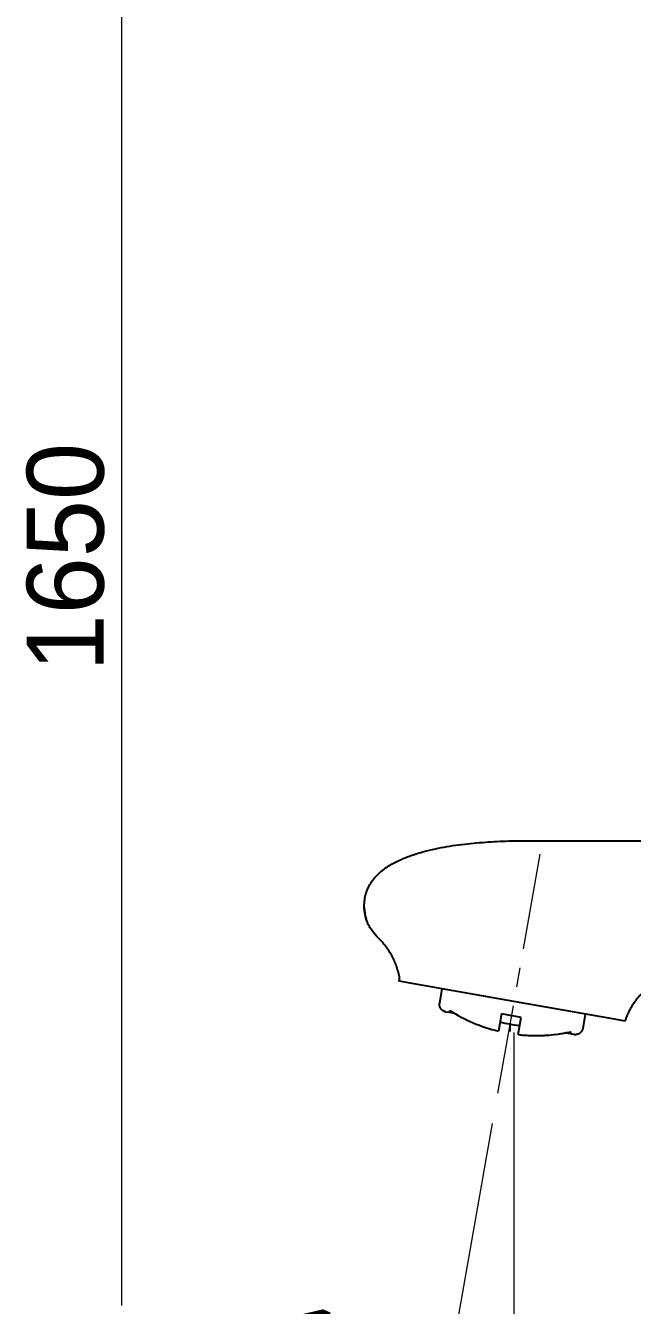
# Model space of a CAD drawing. Extents: x 0 to 1128, y 0 to 827.
# Drawn here: x 547.9 to 626.8, y 110.1 to 276.6 of the extents above; entities that cross this region are included whole.
import ezdxf

# ---------------------------------------------------------------- set-up
doc = ezdxf.new("R2010")
doc.units = 0
doc.header["$LTSCALE"] = 10
doc.header["$MEASUREMENT"] = 0
doc.header["$PDMODE"] = 3
doc.header["$PDSIZE"] = -10
doc.linetypes.add('CENTER', pattern=[2, 1.25, -0.25, 0.25, -0.25])
doc.layers.get('0').update_dxf_attribs({"linetype": 'CONTINUOUS'})
doc.layers.get('DEFPOINTS').update_dxf_attribs({"linetype": 'CONTINUOUS'})
doc.layers.add('1', color=7, linetype='CONTINUOUS')
doc.layers.add('DEF_LAYER_ASSEM_MEMBER', color=7, linetype='CONTINUOUS')
doc.layers.add('치수선', color=7, linetype='CONTINUOUS', lineweight=20)
doc.styles.add('Daelim Dimension', font='')
doc.styles.get('Daelim Dimension').set_extended_font_data('나눔고딕')
doc.dimstyles.new('DEFAULT', dxfattribs={"dimscale": 2, "dimtxt": 2, "dimasz": 2, "dimexe": 0, "dimexo": 2, "dimgap": 1, "dimtad": 1, "dimdec": 1, "dimzin": 9, "dimdsep": 46, "dimtxsty": 'Daelim Dimension', "dimcen": 0.5, "dimclrd": 252, "dimclre": 252, "dimclrt": 3, "dimadec": 1, "dimazin": 0, "dimtfac": 1, "dimtdec": 1, "dimtix": 1, "dimtmove": 0, "dimatfit": 3, "dimfxl": 1, "dimtolj": 1, "dimtzin": 1, "dimlwd": 9, "dimlwe": 9, "dimarcsym": 0})

# ---------------------------------------------------------------- blocks, each defined once
blk = doc.blocks.new('*D1')
at = {"color": 5, "lineweight": 9, "ltscale": 0.5, "transparency": 16777216}
for p, q in [((611.38, 145.57), (611.38, 88.51)), ((608.58, 133.74), (600.77, 89.44))]:
    blk.add_line(p, q, dxfattribs=at)
blk.add_arc((611.38, 149.62), 59.11, 263.8779, 266.1221, dxfattribs=at)
at = {"color": 5, "ltscale": 0.5, "transparency": 16777216}
for points in [[(604.99, 90.19), (605.17, 91.51), (601.12, 91.41)], [(607.41, 91.32), (607.36, 89.98), (611.38, 90.51)]]:
    blk.add_solid(points, dxfattribs=at)
at = {"layer": 'DEFPOINTS', "color": 0, "ltscale": 0.5, "transparency": 16777216}
for p in [(614.76, 168.76), (611.38, 149.67), (611.38, 149.57), (609.28, 137.68), (607.95, 90.61)]:
    blk.add_point(p, dxfattribs=at)
at = {"color": 7, "ltscale": 0.5, "transparency": 16777216, "insert": (590.65, 102.26), "char_height": 10, "attachment_point": 5, "rotation": 336.3591, "style": 'Daelim Dimension'}
blk.add_mtext('\\A1;10%%D', dxfattribs=at)
blk = doc.blocks.new('*D2')
at = {"color": 5, "lineweight": 9, "ltscale": 0.5, "transparency": 16777216}
for p, q in [((611.38, 138.41), (611.38, 88.37)), ((830.14, 133.57), (830.14, 88.37)), ((615.38, 90.37), (826.14, 90.37))]:
    blk.add_line(p, q, dxfattribs=at)
at = {"color": 5, "ltscale": 0.5, "transparency": 16777216}
for points in [[(615.38, 91.04), (615.38, 89.71), (611.38, 90.37)], [(826.14, 91.04), (826.14, 89.71), (830.14, 90.37)]]:
    blk.add_solid(points, dxfattribs=at)
at = {"layer": 'DEFPOINTS', "color": 0, "ltscale": 0.5, "transparency": 16777216}
for p in [(611.38, 142.41), (830.14, 137.57), (830.14, 90.37)]:
    blk.add_point(p, dxfattribs=at)
at = {"color": 7, "ltscale": 0.5, "transparency": 16777216, "insert": (720.76, 97.82), "char_height": 10, "attachment_point": 5, "style": 'Daelim Dimension'}
blk.add_mtext('\\A1;219', dxfattribs=at)

msp = doc.modelspace()

# ---------------------------------------------------------------- linework, layer by layer
at = {"color": 5, "lineweight": 9, "ltscale": 0.5}
msp.add_line((560.36, 324.96), (560.36, 110.08), dxfattribs=at)
at = {"ltscale": 0.5}
msp.add_line((611.38, 149.67), (611.38, 149.57), dxfattribs=at)
at = {"layer": '1', "color": 7, "linetype": 'Continuous', "lineweight": -3}
for p, q in [((613.44, 170.53), (683.44, 170.53)), ((597.91, 152), (596.49, 152.25)), ((596.51, 152.47), (596.54, 152.63)), ((611.38, 149.62), (597.91, 152)), ((601.75, 149.4), (602.08, 151.27)), ((603, 148.16), (602.56, 148.24)), ((603.05, 148.46), (603, 148.16)), ((624.5, 147.31), (611.38, 149.62)), ((603.75, 148.03), (603, 148.16)), ((609.77, 147.99), (609.38, 145.76)), ((612.33, 147.53), (609.77, 147.99)), ((611.94, 145.31), (612.33, 147.53)), ((620.69, 147.98), (620.36, 146.12)), ((625.89, 147.07), (624.5, 147.31)), ((625.97, 147.44), (625.94, 147.28)), ((618.76, 145.39), (618.01, 145.52)), ((618.76, 145.39), (618.81, 145.68)), ((619.2, 145.31), (618.76, 145.39))]:
    msp.add_line(p, q, dxfattribs=at)
for centre, radius, start, end in [((614.27, 165.98), 20.8, 237.3801, 256.4167), ((614.27, 165.98), 20.8, 237.3801, 256.4167), ((624.48, 147.53), 1.48, 341.6499, 350), ((614.27, 165.98), 20.8, 263.5833, 282.6199), ((614.27, 165.98), 20.8, 263.5833, 270), ((614.27, 165.98), 20.8, 270, 282.6199)]:
    msp.add_arc(centre, radius, start, end, dxfattribs=at)
for points, knots in [([(591.94, 162.03), (591.94, 162.31), (591.96, 162.59), (592.04, 163.14), (592.1, 163.41), (592.26, 163.95), (592.36, 164.21), (592.61, 164.72), (592.75, 164.96), (593.06, 165.42), (593.24, 165.64), (593.61, 166.04), (593.8, 166.24), (594.21, 166.59), (594.42, 166.76), (594.86, 167.08), (595.09, 167.22), (595.77, 167.63), (596.25, 167.87), (597.21, 168.3), (597.7, 168.48), (599.18, 168.99), (600.18, 169.25), (602.2, 169.69), (603.22, 169.86), (605.26, 170.13), (606.28, 170.23), (608.33, 170.39), (609.35, 170.45), (611.4, 170.52), (612.42, 170.53), (613.44, 170.53)], [0, 0, 0, 0, 0.03125, 0.03125, 0.0625, 0.0625, 0.09375, 0.09375, 0.125, 0.125, 0.15625, 0.15625, 0.1875, 0.1875, 0.21875, 0.21875, 0.25, 0.25, 0.3125, 0.3125, 0.375, 0.375, 0.5, 0.5, 0.625, 0.625, 0.75, 0.75, 0.875, 0.875, 1, 1, 1, 1]), ([(593.75, 157.91), (593.47, 158.17), (593.22, 158.45), (592.94, 158.84), (592.88, 158.92), (592.78, 159.08), (592.73, 159.17), (592.58, 159.42), (592.49, 159.59), (592.33, 159.94), (592.26, 160.13), (592.19, 160.36), (592.17, 160.41), (592.15, 160.5), (592.11, 160.64), (592.08, 160.78), (591.98, 161.26), (591.94, 161.64), (591.94, 162.03)], [0, 0, 0, 0, 0.25, 0.25, 0.3125, 0.3125, 0.375, 0.375, 0.5, 0.5, 0.625, 0.625, 0.65625, 0.65625, 0.6875, 0.75, 0.75, 1, 1, 1, 1]), ([(591.95, 161.83), (591.95, 161.65), (591.97, 161.28), (592.06, 160.74), (592.17, 160.33), (592.26, 160.09), (592.29, 159.99), (592.31, 159.94), (592.32, 159.92), (592.33, 159.92), (592.33, 159.92), (592.33, 159.92)], [0, 0, 0, 0, 0.293722, 0.596225, 0.80567, 0.878624, 0.933671, 0.956455, 0.977623, 0.998828, 1, 1, 1, 1]), ([(596.54, 152.63), (596.5, 152.87), (596.45, 153.12), (596.32, 153.61), (596.25, 153.86), (596.09, 154.34), (596, 154.58), (595.79, 155.05), (595.68, 155.28), (595.44, 155.73), (595.32, 155.95), (595.04, 156.38), (594.9, 156.58), (594.59, 156.99), (594.43, 157.18), (594.1, 157.56), (593.93, 157.73), (593.75, 157.91)], [0, 0, 0, 0, 0.125, 0.125, 0.25, 0.25, 0.375, 0.375, 0.5, 0.5, 0.625, 0.625, 0.75, 0.75, 0.875, 0.875, 1, 1, 1, 1]), ([(634.84, 153.53), (634.62, 153.53), (634.39, 153.52), (633.94, 153.49), (633.72, 153.47), (633.26, 153.4), (633.03, 153.36), (632.57, 153.26), (632.34, 153.2), (631.89, 153.06), (631.66, 152.99), (631.21, 152.81), (630.99, 152.72), (630.55, 152.51), (630.33, 152.4), (629.9, 152.15), (629.7, 152.02), (629.29, 151.75), (629.09, 151.6), (628.71, 151.29), (628.52, 151.13), (628.16, 150.8), (627.99, 150.62), (627.66, 150.26), (627.51, 150.08), (627.21, 149.69), (627.07, 149.5), (626.8, 149.1), (626.68, 148.9), (626.45, 148.49), (626.34, 148.28), (626.14, 147.86), (626.05, 147.65), (625.97, 147.44)], [0, 0, 0, 0, 0.0625, 0.0625, 0.125, 0.125, 0.1875, 0.1875, 0.25, 0.25, 0.3125, 0.3125, 0.375, 0.375, 0.4375, 0.4375, 0.5, 0.5, 0.5625, 0.5625, 0.625, 0.625, 0.6875, 0.6875, 0.75, 0.75, 0.8125, 0.8125, 0.875, 0.875, 0.9375, 0.9375, 1, 1, 1, 1]), ([(602.56, 148.24), (602.54, 148.25), (602.53, 148.25), (602.49, 148.26), (602.48, 148.26), (602.43, 148.27), (602.4, 148.28), (602.31, 148.32), (602.25, 148.35), (602.14, 148.42), (602.09, 148.46), (602.03, 148.52), (602.02, 148.53), (601.99, 148.55), (601.98, 148.56), (601.95, 148.6), (601.91, 148.65), (601.87, 148.72), (601.84, 148.77), (601.83, 148.8), (601.82, 148.81), (601.79, 148.89), (601.77, 148.95), (601.75, 149.04), (601.74, 149.08), (601.74, 149.14), (601.73, 149.17), (601.73, 149.27), (601.74, 149.34), (601.75, 149.4)], [0, 0, 0, 0, 0.03125, 0.03125, 0.0625, 0.0625, 0.125, 0.125, 0.25, 0.25, 0.375, 0.375, 0.40625, 0.40625, 0.4375, 0.4375, 0.5, 0.5625, 0.59375, 0.59375, 0.625, 0.625, 0.75, 0.75, 0.8125, 0.8125, 0.875, 0.875, 1, 1, 1, 1]), ([(620.36, 146.12), (620.35, 146.05), (620.33, 145.99), (620.3, 145.9), (620.28, 145.87), (620.26, 145.83), (620.25, 145.81), (620.24, 145.78), (620.23, 145.77), (620.18, 145.7), (620.14, 145.65), (620.09, 145.59), (620.07, 145.58), (620.05, 145.56), (620.04, 145.54), (620, 145.51), (619.98, 145.49), (619.9, 145.44), (619.84, 145.4), (619.76, 145.37), (619.75, 145.36), (619.72, 145.35), (619.7, 145.35), (619.65, 145.33), (619.59, 145.31), (619.51, 145.3), (619.46, 145.3), (619.43, 145.29), (619.41, 145.29), (619.33, 145.29), (619.27, 145.3), (619.2, 145.31)], [0, 0, 0, 0, 0.125, 0.125, 0.1875, 0.1875, 0.21875, 0.21875, 0.25, 0.25, 0.375, 0.375, 0.40625, 0.40625, 0.4375, 0.4375, 0.5, 0.5, 0.625, 0.625, 0.65625, 0.65625, 0.6875, 0.6875, 0.75, 0.8125, 0.84375, 0.84375, 0.875, 0.875, 1, 1, 1, 1])]:
    msp.add_open_spline(points, degree=3, knots=knots, dxfattribs=at)
for points in [[(591.94, 162.03), (591.94, 162.03), (591.94, 162.03), (591.94, 162.03)], [(596.51, 152.47), (596.5, 152.39), (596.49, 152.32), (596.49, 152.25)], [(596.49, 152.25), (596.49, 152.32), (596.5, 152.39), (596.51, 152.47)], [(612.14, 146.45), (611.71, 146.51), (610.86, 146.64), (610.01, 146.81), (609.58, 146.9)]]:
    msp.add_open_spline(points, degree=3, dxfattribs=at)
at = {"layer": 'DEF_LAYER_ASSEM_MEMBER', "color": 1, "linetype": 'CENTER', "lineweight": 5}
msp.add_line((614.76, 168.76), (609.28, 137.68), dxfattribs=at)
at = {"layer": '치수선', "color": 7, "lineweight": -3}
msp.add_line((610.86, 146.65), (610.86, 145.71), dxfattribs=at)

# ---------------------------------------------------------------- texts
at = {"color": 7, "ltscale": 0.5, "insert": (553.13, 207.41), "char_height": 10, "attachment_point": 5, "rotation": 90, "style": 'Daelim Dimension'}
msp.add_mtext('\\A1;1650', dxfattribs=at)

# ---------------------------------------------------------------- dimensions: what is measured, and where the dimension line sits
at = {"color": 5, "ltscale": 0.5}
dim = msp.add_angular_dim_2l(base=(607.95, 90.61), line1=((611.38, 149.67), (611.38, 149.57)), line2=((614.76, 168.76), (609.28, 137.68)), text='10%%D', dimstyle='DEFAULT', override={"dimtxt": 5, "dimexe": 1, "dimclrd": 5, "dimclre": 5, "dimclrt": 7}, dxfattribs=at)
dim.commit()
dim.dimension.update_dxf_attribs({"geometry": '*D1', "text_midpoint": (587.68, 95.47), "dimtype": 162})
dim = msp.add_linear_dim(base=(830.14, 90.37), p1=(611.38, 142.41), p2=(830.14, 137.57), text='219', dimstyle='DEFAULT', override={"dimtxt": 5, "dimexe": 1, "dimclrd": 5, "dimclre": 5, "dimclrt": 7}, dxfattribs=at)
dim.commit()
dim.dimension.update_dxf_attribs({"geometry": '*D2', "text_midpoint": (720.76, 90.37), "dimtype": 160})

doc.saveas('drawing.dxf')
